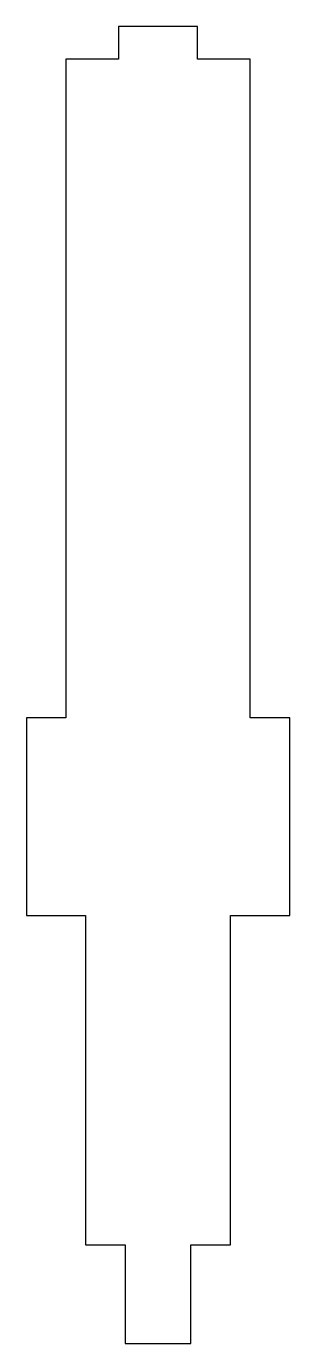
# Model space of a CAD drawing. Extents: x -0.6 to 0.6, y -3 to 3.
import ezdxf

# ---------------------------------------------------------------- set-up
doc = ezdxf.new("R2010")
doc.units = 0
doc.layers.add('BG_SILKSCREEN_TOP', color=7, linetype='CONTINUOUS')

msp = doc.modelspace()

# ---------------------------------------------------------------- linework, layer by layer
at = {"layer": 'BG_SILKSCREEN_TOP'}
msp.add_lwpolyline([(-0.6, -0.15), (-0.6, -1.05), (-0.33, -1.05), (-0.33, -2.55), (-0.3, -2.55), (-0.15, -2.55), (-0.15, -3), (0.15, -3), (0.15, -2.55), (0.3, -2.55), (0.33, -2.55), (0.33, -1.05), (0.6, -1.05), (0.6, -0.15), (0.42, -0.15), (0.42, 2.85), (0.18, 2.85), (0.18, 3), (-0.18, 3), (-0.18, 2.85), (-0.42, 2.85), (-0.42, -0.15)], close=True, dxfattribs=at)

doc.saveas('drawing.dxf')
